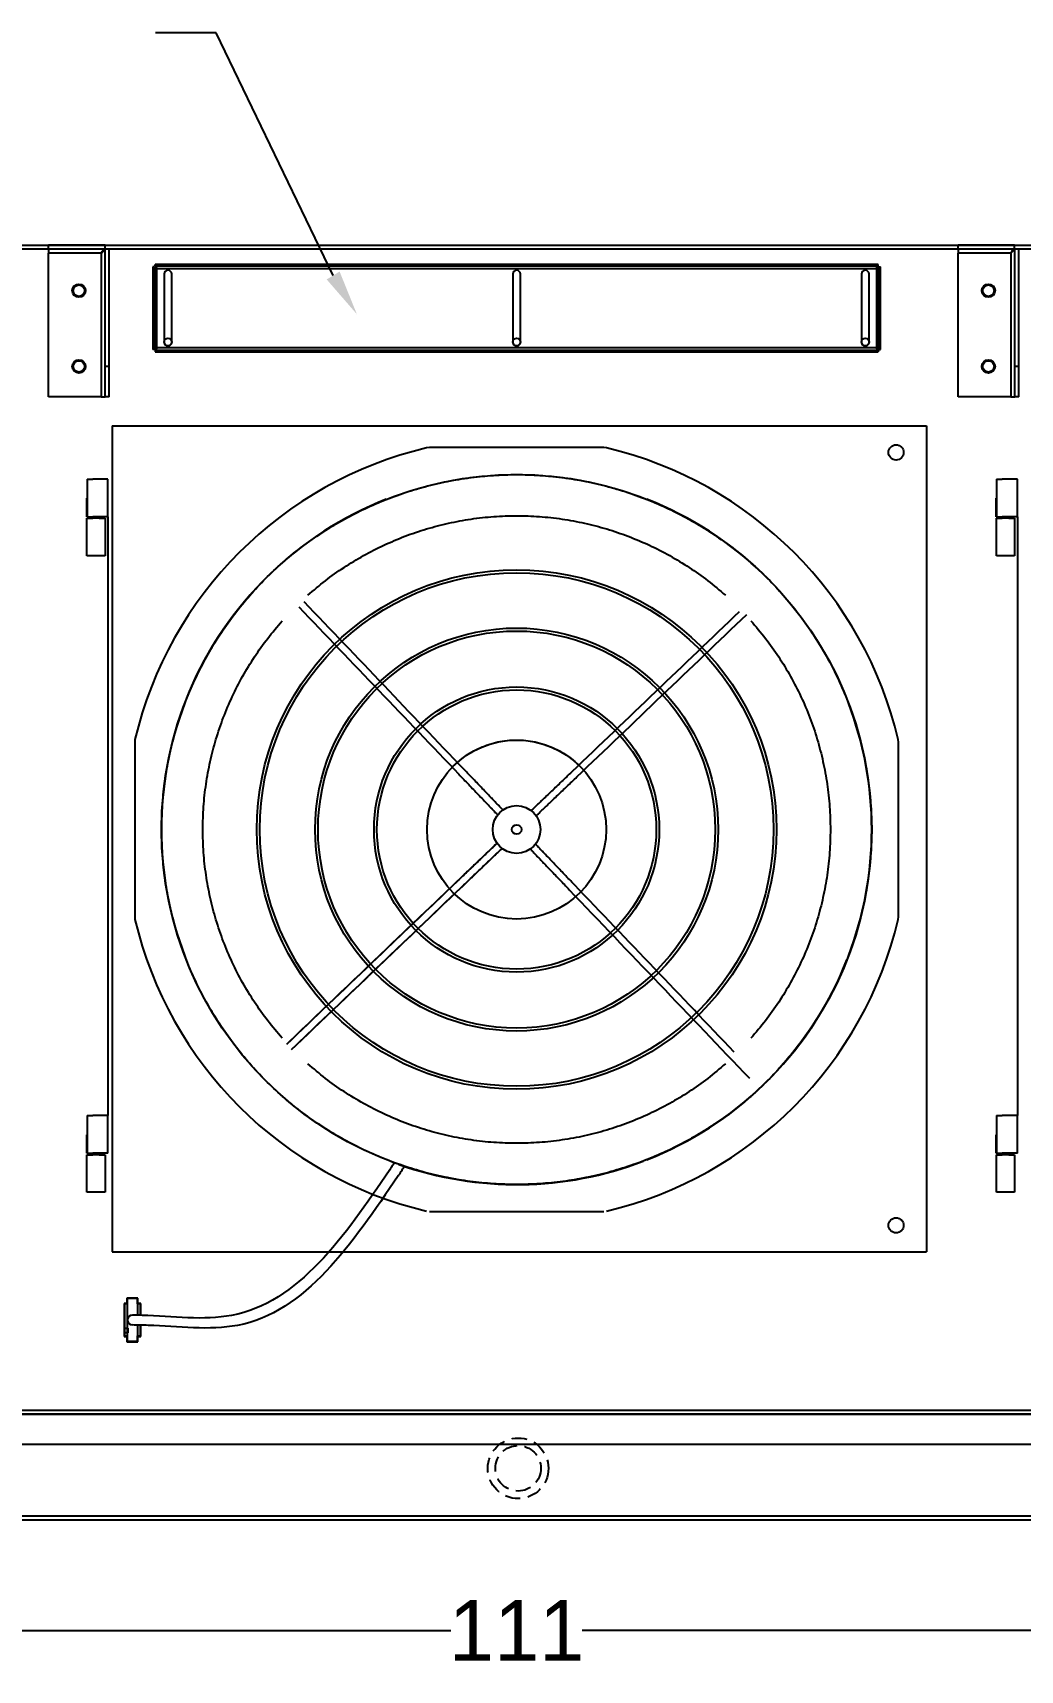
# Model space of a CAD drawing. Header units: inches. Extents: x 547 to 857, y 246 to 442.
# Drawn here: x 643.1 to 675.7, y 286.7 to 340.7 of the extents above; entities that cross this region are included whole.
import ezdxf

# ---------------------------------------------------------------- set-up
doc = ezdxf.new("R2010")
doc.units = ezdxf.units.IN
doc.header["$MEASUREMENT"] = 0
doc.header["$PDSIZE"] = -1
doc.linetypes.add('DASHED', pattern=[0.75, 0.5, -0.25])
doc.dimstyles.new('RAE Solutions', dxfattribs={"dimtxt": 2, "dimasz": 1.5, "dimexe": 0.5, "dimexo": 0.5, "dimgap": 0.5, "dimtad": 0, "dimtih": 1, "dimtoh": 1, "dimdec": 3, "dimrnd": 0.125, "dimzin": 1, "dimdsep": 46, "dimlunit": 5, "dimtxsty": 'Standard', "dimcen": 0.09, "dimadec": 0, "dimazin": 0, "dimtfac": 1, "dimtdec": 3, "dimtofl": 0, "dimtmove": 0, "dimatfit": 3, "dimfxl": 1, "dimtolj": 1, "dimtzin": 1, "dimarcsym": 0})

# ---------------------------------------------------------------- blocks, each defined once
blk = doc.blocks.new('*D211')
at = {"color": 0, "lineweight": -2}
for p, q in [((603.557, 293.643), (603.557, 287.522)), ((714.548, 293.77), (714.548, 287.522)), ((605.057, 288.022), (656.885, 288.022)), ((713.048, 288.022), (661.219, 288.022))]:
    blk.add_line(p, q, dxfattribs=at)
at = {"color": 0}
for points in [[(605.057, 288.272), (605.057, 287.772), (603.557, 288.022)], [(713.048, 288.272), (713.048, 287.772), (714.548, 288.022)]]:
    blk.add_solid(points, dxfattribs=at)
at = {"layer": 'Defpoints', "color": 0}
for p in [(603.557, 294.143), (714.548, 294.27), (714.548, 288.022)]:
    blk.add_point(p, dxfattribs=at)
at = {"color": 0, "insert": (659.052, 288.022), "char_height": 2, "attachment_point": 5}
blk.add_mtext('\\A1;111', dxfattribs=at)

msp = doc.modelspace()

# ---------------------------------------------------------------- linework, layer by layer
at = {"linetype": 'Continuous', "lineweight": 25}
for p, q in [((649.1414, 340.734), (647.1414, 340.734)), ((647.1414, 340.734), (647.1414, 340.734)), ((614.552, 333.7253), (703.552, 333.7253)), ((703.552, 333.5923), (614.552, 333.5923)), ((643.6145, 333.5953), (643.6145, 333.7253)), ((645.4775, 333.7253), (643.6145, 333.7253)), ((643.6145, 333.5953), (643.6145, 333.4613)), ((645.3505, 333.4613), (643.6145, 333.4613)), ((643.6145, 328.7253), (643.6145, 333.4613)), ((645.3505, 333.4613), (645.3505, 328.7253)), ((645.4775, 333.5953), (645.4775, 333.7253)), ((645.4845, 329.7253), (645.4845, 333.5882)), ((645.6145, 329.7253), (645.6145, 333.5882)), ((673.6145, 333.5953), (673.6145, 333.7253)), ((675.4775, 333.7253), (673.6145, 333.7253)), ((673.6145, 333.5953), (673.6145, 333.4613)), ((675.3505, 333.4613), (673.6145, 333.4613)), ((673.6145, 328.7253), (673.6145, 333.4613)), ((675.3505, 333.4613), (675.3505, 328.7253)), ((675.4775, 333.5953), (675.4775, 333.7253)), ((675.4845, 329.7253), (675.4845, 333.5882)), ((675.6145, 329.7253), (675.6145, 333.5882)), ((647.052, 333.0061), (647.052, 330.2868)), ((647.102, 333.0061), (647.052, 333.0061)), ((647.102, 333.0061), (647.102, 330.2868)), ((647.1299, 333.034), (647.1299, 333.084)), ((670.9742, 333.084), (647.1299, 333.084)), ((670.9742, 333.034), (647.1299, 333.034)), ((647.185, 332.951), (670.919, 332.951)), ((647.185, 330.342), (647.185, 332.951)), ((670.919, 332.951), (670.919, 330.342)), ((670.9742, 333.034), (670.9742, 333.084)), ((671.002, 333.0061), (671.052, 333.0061)), ((671.002, 330.2868), (671.002, 333.0061)), ((671.052, 330.2868), (671.052, 333.0061)), ((647.427, 332.7715), (647.427, 330.5215)), ((647.677, 330.5215), (647.677, 332.7715)), ((658.927, 332.7715), (658.927, 330.5215)), ((659.177, 330.5215), (659.177, 332.7715)), ((670.427, 332.7715), (670.427, 330.5215)), ((670.677, 330.5215), (670.677, 332.7715)), ((647.102, 330.2868), (647.052, 330.2868)), ((647.1299, 330.259), (647.1299, 330.209)), ((647.1299, 330.259), (670.9742, 330.259)), ((647.1299, 330.209), (670.9742, 330.209)), ((670.919, 330.342), (647.185, 330.342)), ((670.9742, 330.259), (670.9742, 330.209)), ((671.002, 330.2868), (671.052, 330.2868)), ((645.6145, 329.7253), (645.4845, 329.7253)), ((645.4845, 328.7253), (645.4845, 329.7253)), ((645.6145, 328.7253), (645.6145, 329.7253)), ((675.6145, 329.7253), (675.4845, 329.7253)), ((675.4845, 328.7253), (675.4845, 329.7253)), ((675.6145, 328.7253), (675.6145, 329.7253)), ((645.3505, 328.7253), (643.6145, 328.7253)), ((645.3505, 328.7253), (645.4845, 328.7253)), ((645.6145, 328.7253), (645.4845, 328.7253)), ((675.3505, 328.7253), (673.6145, 328.7253)), ((675.3505, 328.7253), (675.4845, 328.7253)), ((675.6145, 328.7253), (675.4845, 328.7253)), ((645.7148, 327.7632), (645.7148, 300.5132)), ((645.7148, 327.7632), (672.5688, 327.7632)), ((672.5688, 327.7632), (672.5688, 300.5132)), ((656.1745, 327.0455), (656.0841, 327.035)), ((661.9296, 327.0455), (656.1745, 327.0455)), ((662.02, 327.035), (661.9296, 327.0455)), ((644.8813, 326.0082), (644.8813, 325.3736)), ((644.8813, 326.0082), (645.0688, 326.0082)), ((645.5688, 326.0082), (645.0688, 326.0082)), ((645.5688, 324.7682), (645.5688, 326.0082)), ((674.8813, 326.0082), (674.8813, 325.3736)), ((674.8813, 326.0082), (675.0688, 326.0082)), ((675.5688, 326.0082), (675.0688, 326.0082)), ((675.5688, 324.7682), (675.5688, 326.0082)), ((644.8713, 324.7682), (644.8713, 325.3736)), ((644.8713, 325.3736), (644.8813, 325.3736)), ((644.8813, 325.3736), (644.8813, 324.7682)), ((674.8713, 324.7682), (674.8713, 325.3736)), ((674.8713, 325.3736), (674.8813, 325.3736)), ((674.8813, 325.3736), (674.8813, 324.7682)), ((644.8713, 324.7682), (644.8813, 324.7682)), ((644.8808, 323.4782), (644.8808, 324.7182)), ((644.8808, 324.7182), (645.0683, 324.7182)), ((644.8813, 324.7682), (645.0688, 324.7682)), ((644.9278, 324.7682), (644.9278, 324.7182)), ((645.2873, 324.7182), (645.0683, 324.7182)), ((645.5688, 324.7682), (645.0688, 324.7682)), ((645.2873, 324.7182), (645.4748, 324.7182)), ((645.4278, 324.7182), (645.4278, 324.7682)), ((645.4748, 324.7182), (645.4748, 323.4782)), ((645.5688, 324.7682), (645.5688, 305.0082)), ((674.8713, 324.7682), (674.8813, 324.7682)), ((674.8808, 323.4782), (674.8808, 324.7182)), ((674.8808, 324.7182), (675.0683, 324.7182)), ((674.8813, 324.7682), (675.0688, 324.7682)), ((674.9278, 324.7682), (674.9278, 324.7182)), ((675.2873, 324.7182), (675.0683, 324.7182)), ((675.5688, 324.7682), (675.0688, 324.7682)), ((675.2873, 324.7182), (675.4748, 324.7182)), ((675.4278, 324.7182), (675.4278, 324.7682)), ((675.4748, 324.7182), (675.4748, 323.4782)), ((675.5688, 324.7682), (675.5688, 305.0082)), ((645.0683, 323.4782), (644.8808, 323.4782)), ((645.2873, 323.4782), (645.0683, 323.4782)), ((645.4748, 323.4782), (645.2873, 323.4782)), ((675.0683, 323.4782), (674.8808, 323.4782)), ((675.2873, 323.4782), (675.0683, 323.4782)), ((675.4748, 323.4782), (675.2873, 323.4782)), ((671.6505, 317.3246), (671.64, 317.415)), ((671.6506, 314.447), (671.6505, 317.3246)), ((646.4535, 314.447), (646.4536, 311.5694)), ((671.6505, 311.5694), (671.6506, 314.447)), ((646.4536, 311.5694), (646.4641, 311.4791)), ((671.64, 311.4791), (671.6505, 311.5694)), ((644.8813, 305.0082), (644.8813, 304.3736)), ((644.8813, 305.0082), (645.0688, 305.0082)), ((645.5688, 305.0082), (645.0688, 305.0082)), ((645.5688, 303.7682), (645.5688, 305.0082)), ((674.8813, 305.0082), (674.8813, 304.3736)), ((674.8813, 305.0082), (675.0688, 305.0082)), ((675.5688, 305.0082), (675.0688, 305.0082)), ((675.5688, 303.7682), (675.5688, 305.0082)), ((644.8713, 303.7682), (644.8713, 304.3736)), ((644.8713, 304.3736), (644.8813, 304.3736)), ((644.8813, 304.3736), (644.8813, 303.7682)), ((674.8713, 303.7682), (674.8713, 304.3736)), ((674.8713, 304.3736), (674.8813, 304.3736)), ((674.8813, 304.3736), (674.8813, 303.7682)), ((644.8713, 303.7682), (644.8813, 303.7682)), ((644.8808, 302.4782), (644.8808, 303.7182)), ((644.8808, 303.7182), (645.0683, 303.7182)), ((644.8813, 303.7682), (645.0688, 303.7682)), ((644.9278, 303.7682), (644.9278, 303.7182)), ((645.2873, 303.7182), (645.0683, 303.7182)), ((645.5688, 303.7682), (645.0688, 303.7682)), ((645.2873, 303.7182), (645.4748, 303.7182)), ((645.4278, 303.7182), (645.4278, 303.7682)), ((645.4748, 303.7182), (645.4748, 302.4782)), ((674.8713, 303.7682), (674.8813, 303.7682)), ((674.8808, 302.4782), (674.8808, 303.7182)), ((674.8808, 303.7182), (675.0683, 303.7182)), ((674.8813, 303.7682), (675.0688, 303.7682)), ((674.9278, 303.7682), (674.9278, 303.7182)), ((675.2873, 303.7182), (675.0683, 303.7182)), ((675.5688, 303.7682), (675.0688, 303.7682)), ((675.2873, 303.7182), (675.4748, 303.7182)), ((675.4278, 303.7182), (675.4278, 303.7682)), ((675.4748, 303.7182), (675.4748, 302.4782)), ((645.0683, 302.4782), (644.8808, 302.4782)), ((645.2873, 302.4782), (645.0683, 302.4782)), ((645.4748, 302.4782), (645.2873, 302.4782)), ((675.0683, 302.4782), (674.8808, 302.4782)), ((675.2873, 302.4782), (675.0683, 302.4782)), ((675.4748, 302.4782), (675.2873, 302.4782)), ((656.1745, 301.8486), (661.9296, 301.8486)), ((645.7148, 300.5132), (672.5688, 300.5132)), ((646.1053, 298.8067), (646.1053, 297.7217)), ((646.2003, 298.8067), (646.1053, 298.8067)), ((646.1153, 298.8067), (646.1153, 297.9917)), ((646.2103, 298.8067), (646.1153, 298.8067)), ((646.1153, 298.7967), (646.1153, 297.7317)), ((646.2103, 298.7967), (646.1153, 298.7967)), ((646.5603, 298.9817), (646.2003, 298.9817)), ((646.2003, 298.9817), (646.2003, 298.8067)), ((646.5503, 298.9817), (646.2103, 298.9817)), ((646.2103, 298.9817), (646.2103, 298.8067)), ((646.5503, 298.9717), (646.2103, 298.9717)), ((646.2103, 298.9717), (646.2103, 298.7967)), ((646.2103, 298.7967), (646.2103, 297.7317)), ((646.5503, 298.8067), (646.5503, 298.9817)), ((646.5503, 298.7967), (646.5503, 298.9717)), ((646.6453, 298.8067), (646.5503, 298.8067)), ((646.6453, 298.7967), (646.5503, 298.7967)), ((646.5503, 298.7967), (646.5503, 298.4226)), ((646.5603, 298.8067), (646.5603, 298.9817)), ((646.6553, 298.8067), (646.5603, 298.8067)), ((646.6453, 298.4193), (646.6453, 298.8067)), ((646.6453, 298.4193), (646.6453, 298.7967)), ((646.6553, 298.419), (646.6553, 298.8067)), ((646.6453, 298.5577), (646.6453, 298.4193)), ((646.1053, 297.7217), (646.2003, 297.7217)), ((646.1153, 297.9917), (646.2253, 297.9917)), ((646.2253, 297.8417), (646.1153, 297.8417)), ((646.1153, 297.8417), (646.1153, 297.7417)), ((646.1153, 297.7417), (646.2103, 297.7417)), ((646.1153, 297.7317), (646.2103, 297.7317)), ((646.2003, 297.7217), (646.2003, 297.5467)), ((646.2103, 297.7417), (646.2103, 297.5667)), ((646.2103, 297.7317), (646.2103, 297.5567)), ((646.2253, 297.9917), (646.2253, 297.8417)), ((646.5503, 298.098), (646.5503, 297.7317)), ((646.5503, 297.5667), (646.5503, 297.7417)), ((646.5503, 297.7417), (646.6453, 297.7417)), ((646.5503, 297.5567), (646.5503, 297.7317)), ((646.5503, 297.7317), (646.6453, 297.7317)), ((646.5603, 297.7217), (646.6553, 297.7217)), ((646.5603, 297.5467), (646.5603, 297.7217)), ((646.6453, 297.7417), (646.6453, 298.0957)), ((646.6453, 297.7317), (646.6453, 298.0957)), ((646.6553, 297.7217), (646.6553, 298.0954)), ((646.2003, 297.5467), (646.5603, 297.5467)), ((646.2103, 297.5667), (646.5503, 297.5667)), ((646.2103, 297.5567), (646.5503, 297.5567)), ((714.4975, 295.2813), (603.6065, 295.2813)), ((714.4975, 295.1483), (603.6065, 295.1483)), ((714.4405, 294.1563), (603.6065, 294.1563)), ((603.6636, 291.8018), (714.4405, 291.8018)), ((603.7395, 291.6688), (714.3645, 291.6688))]:
    msp.add_line(p, q, dxfattribs=at)
for p, q in [((646.4641, 317.415), (646.4535, 314.447)), ((614.052, 295.1688), (704.052, 295.1688))]:
    msp.add_line(p, q)
msp.add_lwpolyline([(653.0002, 332.7253), (649.1414, 340.734)], dxfattribs=at)
for centre, radius in [((644.6145, 332.2253), 0.2187), ((644.6145, 332.2253), 0.1875), ((674.6145, 332.2253), 0.2187), ((674.6145, 332.2253), 0.1875), ((647.552, 330.5342), 0.125), ((659.052, 330.5342), 0.125), ((670.552, 330.5342), 0.125), ((644.6145, 329.7253), 0.2187), ((644.6145, 329.7253), 0.1875), ((674.6145, 329.7253), 0.2187), ((674.6145, 329.7253), 0.1875), ((671.5688, 326.8882), 0.25), ((659.052, 314.447), 11.7126), ((659.052, 314.447), 8.5704), ((659.052, 314.447), 8.472), ((659.052, 314.447), 6.6478), ((659.052, 314.447), 6.5493), ((659.052, 314.447), 4.7037), ((659.052, 314.447), 4.6053), ((659.052, 314.447), 0.7874), ((659.052, 314.447), 0.1575), ((659.052, 314.447), 0.1575), ((671.5688, 301.3882), 0.25)]:
    msp.add_circle(centre, radius, dxfattribs=at)
msp.add_circle((659.052, 314.447), 2.9528)
at = {"linetype": 'DASHED'}
for radius in [1, 1, 0.75, 0.75]:
    msp.add_circle((659.102, 293.3718), radius, dxfattribs=at)
at = {"linetype": 'Continuous', "lineweight": 25}
for centre, radius, start, end in [((647.552, 332.7715), 0.125, 0, 180), ((659.052, 332.7715), 0.125, 0, 180), ((670.552, 332.7715), 0.125, 0, 180), ((647.552, 330.5215), 0.125, 180, 0), ((659.052, 330.5215), 0.125, 180, 0), ((670.552, 330.5215), 0.125, 180, 0), ((659.052, 314.447), 12.9331, 103.26667, 166.73333), ((659.052, 314.447), 12.9331, 13.26667, 76.73333), ((659.052, 314.447), 11.7147, 111.53134, 134.20264), ((659.052, 314.447), 11.7147, 45.79736, 68.46866), ((659.052, 314.447), 11.7147, 135.79736, 158.46866), ((659.052, 314.447), 11.7147, 159.09994, 200.90006), ((659.052, 314.447), 11.7147, 339.09994, 20.90006), ((659.052, 314.447), 12.9331, 193.26667, 256.73333), ((659.052, 314.447), 12.9331, 283.26667, 346.73333), ((659.052, 314.447), 11.7147, 315.79736, 338.46866), ((659.052, 314.447), 11.7147, 291.53134, 314.20264), ((659.052, 314.447), 11.7147, 250.65335, 290.90006), ((646.3803, 298.2642), 0.1631, 90, 270)]:
    msp.add_arc(centre, radius, start, end, dxfattribs=at)
for points, knots in [([(645.3505, 333.4613), (645.3611, 333.4788), (645.3823, 333.514), (645.414, 333.5583), (645.4457, 333.5892), (645.4669, 333.5933), (645.4775, 333.5953)], [0, 0, 0, 0, 0.24999971, 0.50000315, 0.74999934, 1, 1, 1, 1]), ([(645.4845, 333.5882), (645.4835, 333.5872), (645.4813, 333.5851), (645.4653, 333.5719), (645.439, 333.5485), (645.4003, 333.5099), (645.3678, 333.4782), (645.3505, 333.4613)], [0, 0, 0, 0, 0.1511534, 0.3020013, 0.4605091, 0.7119824, 1, 1, 1, 1]), ([(675.3505, 333.4613), (675.3611, 333.4788), (675.3823, 333.514), (675.414, 333.5583), (675.4457, 333.5892), (675.4669, 333.5933), (675.4775, 333.5953)], [0, 0, 0, 0, 0.24999971, 0.50000315, 0.74999934, 1, 1, 1, 1]), ([(675.4845, 333.5882), (675.4835, 333.5872), (675.4813, 333.5851), (675.4653, 333.5719), (675.439, 333.5485), (675.4003, 333.5099), (675.3678, 333.4782), (675.3505, 333.4613)], [0, 0, 0, 0, 0.1511534, 0.3020013, 0.4605091, 0.7119824, 1, 1, 1, 1]), ([(647.185, 332.951), (647.1749, 332.9553), (647.1546, 332.9638), (647.1282, 332.9767), (647.1095, 332.9896), (647.1026, 332.9994), (647.1021, 333.0049), (647.102, 333.0061)], [0, 0, 0, 0, 0.23320412, 0.4664972, 0.69976316, 0.93304216, 1, 1, 1, 1]), ([(647.1299, 333.034), (647.1342, 333.0329), (647.1428, 333.0307), (647.1556, 333.0139), (647.1685, 332.9896), (647.1783, 332.9668), (647.1838, 332.9539), (647.185, 332.951)], [0, 0, 0, 0, 0.2332227, 0.4664888, 0.6997676, 0.9330417, 1, 1, 1, 1]), ([(670.919, 332.951), (670.9233, 332.9611), (670.9319, 332.9814), (670.9448, 333.0078), (670.9576, 333.0265), (670.9675, 333.0334), (670.973, 333.0339), (670.9742, 333.034)], [0, 0, 0, 0, 0.2332176, 0.4664862, 0.6997632, 0.9330417, 1, 1, 1, 1]), ([(671.002, 333.0061), (671.001, 333.0018), (670.9988, 332.9933), (670.982, 332.9804), (670.9576, 332.9675), (670.9349, 332.9577), (670.9219, 332.9522), (670.919, 332.951)], [0, 0, 0, 0, 0.2332229, 0.4664916, 0.6997641, 0.9330449, 1, 1, 1, 1]), ([(647.102, 330.2868), (647.1031, 330.2911), (647.1053, 330.2997), (647.1221, 330.3125), (647.1465, 330.3254), (647.1692, 330.3352), (647.1821, 330.3407), (647.185, 330.342)], [0, 0, 0, 0, 0.2332183, 0.4664938, 0.6997772, 0.933042, 1, 1, 1, 1]), ([(647.185, 330.342), (647.1808, 330.3318), (647.1722, 330.3116), (647.1593, 330.2852), (647.1464, 330.2664), (647.1366, 330.2595), (647.1311, 330.2591), (647.1299, 330.259)], [0, 0, 0, 0, 0.2332232, 0.4664909, 0.6997687, 0.9330419, 1, 1, 1, 1]), ([(670.9742, 330.259), (670.9699, 330.26), (670.9613, 330.2622), (670.9485, 330.279), (670.9356, 330.3034), (670.9258, 330.3261), (670.9203, 330.3391), (670.919, 330.342)], [0, 0, 0, 0, 0.2332229, 0.4664903, 0.6997614, 0.9330409, 1, 1, 1, 1]), ([(670.919, 330.342), (670.9292, 330.3377), (670.9495, 330.3291), (670.9759, 330.3162), (670.9946, 330.3034), (671.0015, 330.2935), (671.0019, 330.288), (671.002, 330.2868)], [0, 0, 0, 0, 0.233225, 0.4664945, 0.6997631, 0.9330447, 1, 1, 1, 1]), ([(647.3425, 314.447), (647.3473, 314.7025), (647.357, 315.2134), (647.435, 315.9765), (647.5591, 316.7331), (647.7335, 317.4798), (647.956, 318.2136), (648.2261, 318.9313), (648.5426, 319.6297), (648.9041, 320.306), (649.309, 320.9571), (649.7556, 321.5804), (650.2421, 322.1732), (650.7662, 322.7328), (651.3259, 323.257), (651.9186, 323.7435), (652.5419, 324.1901), (653.1931, 324.595), (653.8694, 324.9565), (654.5678, 325.2729), (655.2855, 325.5431), (656.0192, 325.7656), (656.766, 325.9398), (657.5226, 326.0647), (658.2857, 326.1398), (659.052, 326.1649), (659.8184, 326.1398), (660.5815, 326.0647), (661.3381, 325.9398), (662.0849, 325.7656), (662.8186, 325.5431), (663.5363, 325.2729), (664.2347, 324.9565), (664.911, 324.595), (665.5622, 324.1901), (666.1854, 323.7435), (666.7782, 323.257), (667.3378, 322.7328), (667.862, 322.1732), (668.3485, 321.5804), (668.7951, 320.9571), (669.2, 320.306), (669.5615, 319.6297), (669.878, 318.9313), (670.1481, 318.2136), (670.3706, 317.4798), (670.5449, 316.7331), (670.6691, 315.9765), (670.7471, 315.2134), (670.7567, 314.7025), (670.7616, 314.447)], [0, 0, 0, 0, 0.0208333, 0.0416667, 0.0625, 0.0833333, 0.1041667, 0.125, 0.1458333, 0.1666667, 0.1875, 0.2083334, 0.2291667, 0.25, 0.2708334, 0.2916666, 0.3125, 0.3333333, 0.3541667, 0.375, 0.3958333, 0.4166666, 0.4375001, 0.4583333, 0.4791667, 0.5, 0.5208333, 0.5416667, 0.5625, 0.5833334, 0.6041667, 0.625, 0.6458334, 0.6666667, 0.6875, 0.7083334, 0.7291667, 0.75, 0.7708333, 0.7916667, 0.8125, 0.8333333, 0.8541667, 0.875, 0.8958333, 0.9166667, 0.9375, 0.9583333, 0.9791667, 1, 1, 1, 1]), ([(652.1648, 322.1758), (652.3558, 322.339), (652.7379, 322.6653), (653.3542, 323.1003), (653.9981, 323.4924), (654.6694, 323.8358), (655.3638, 324.1297), (656.0777, 324.3723), (656.8074, 324.5623), (657.549, 324.6988), (658.2985, 324.7809), (659.052, 324.8084), (659.8056, 324.7809), (660.5551, 324.6988), (661.2967, 324.5623), (662.0264, 324.3723), (662.7403, 324.1297), (663.4347, 323.8358), (664.106, 323.4924), (664.7499, 323.1003), (665.3662, 322.6653), (665.7483, 322.339), (665.9393, 322.1758)], [0, 0, 0, 0, 0.04999991, 0.09999992, 0.14999988, 0.19999993, 0.25, 0.30000004, 0.35000001, 0.40000012, 0.45000007, 0.49999985, 0.54999995, 0.5999999, 0.65000001, 0.69999997, 0.75000002, 0.80000009, 0.85, 0.89999996, 0.94999997, 1, 1, 1, 1]), ([(651.8722, 321.7894), (653.6285, 319.9515), (655.3849, 318.1136), (657.1412, 316.2757), (657.2517, 316.16), (657.4672, 315.9345), (657.7871, 315.5998), (658.0231, 315.3528), (658.1802, 315.1884), (658.2587, 315.1062), (658.343, 315.0181), (658.401, 314.9573), (658.4336, 314.9232)], [-4.0819958, -4.0819958, -4.0819958, -4.0819958, 0, 0, 0, 0.2569054, 0.5009392, 0.742315, 0.8045877, 0.8653534, 0.9244711, 1, 1, 1, 1]), ([(658.6041, 315.0867), (658.5796, 315.1124), (658.5244, 315.1702), (658.4385, 315.26), (658.3465, 315.3563), (658.2536, 315.4535), (658.1596, 315.5519), (657.9988, 315.7201), (657.7713, 315.9583), (657.5216, 316.2195), (657.3694, 316.3788), (657.3155, 316.4352), (657.3155, 316.4352), (657.3155, 316.4352), (657.3155, 316.4352), (655.5571, 318.2759), (653.7987, 320.1166), (652.0403, 321.9574)], [0, 0, 0, 0, 0.0569934, 0.1284733, 0.1996553, 0.2712092, 0.3445962, 0.4184681, 0.6452378, 0.8743866, 1, 1, 1, 1, 1, 1, 5.101091, 5.101091, 5.101091, 5.101091]), ([(666.3943, 321.6269), (664.554, 319.8682), (662.7136, 318.1095), (660.8733, 316.3508), (660.7601, 316.2426), (660.537, 316.0295), (660.2048, 315.712), (659.9578, 315.476), (659.7934, 315.3189), (659.7112, 315.2403), (659.6248, 315.1577), (659.5657, 315.1012), (659.5333, 315.0703)], [-4.1105294, -4.1105294, -4.1105294, -4.1105294, 0, 0, 0, 0.2528246, 0.4982351, 0.7409713, 0.8035953, 0.8647041, 0.924154, 0.9963735, 0.9963735, 0.9963735, 0.9963735]), ([(659.6965, 314.8995), (659.7205, 314.9225), (659.7768, 314.9762), (659.865, 315.0605), (659.9613, 315.1526), (660.0585, 315.2455), (660.1569, 315.3395), (660.3251, 315.5002), (660.5633, 315.7278), (660.8256, 315.9785), (660.986, 316.1318), (661.0434, 316.1867), (661.0434, 316.1867), (661.0434, 316.1867), (661.0434, 316.1867), (662.9111, 317.9726), (664.7787, 319.7586), (666.6463, 321.5445)], [0.0036723, 0.0036723, 0.0036723, 0.0036723, 0.0570282, 0.1283208, 0.1993194, 0.2706881, 0.3438843, 0.4175641, 0.6437447, 0.8722989, 1, 1, 1, 1, 1, 1, 5.1531428, 5.1531428, 5.1531428, 5.1531428]), ([(648.6998, 314.447), (648.7051, 314.6982), (648.7157, 315.2006), (648.8009, 315.9501), (648.9366, 316.6917), (649.1268, 317.4213), (649.3693, 318.1353), (649.6633, 318.8296), (650.0067, 319.501), (650.3988, 320.1449), (650.8338, 320.7612), (651.1601, 321.1432), (651.3233, 321.3343)], [0, 0, 0, 0, 0.1, 0.2, 0.3, 0.4000001, 0.5, 0.6000001, 0.7000001, 0.8000001, 0.9000001, 1, 1, 1, 1]), ([(666.7808, 321.3343), (666.944, 321.1432), (667.2703, 320.7612), (667.7053, 320.1449), (668.0974, 319.501), (668.4408, 318.8296), (668.7348, 318.1353), (668.9773, 317.4213), (669.1675, 316.6917), (669.3031, 315.9501), (669.3884, 315.2006), (669.399, 314.6982), (669.4042, 314.447)], [0, 0, 0, 0, 0.1, 0.1999999, 0.3, 0.4, 0.5, 0.6, 0.7, 0.8, 0.9, 1, 1, 1, 1]), ([(657.1002, 316.6604), (657.1697, 316.7193), (657.3179, 316.8451), (657.5692, 317.0062), (657.8453, 317.148), (658.1353, 317.2596), (658.4352, 317.3398), (658.7419, 317.3904), (658.9487, 317.3966), (659.052, 317.3998)], [0, 0, 0, 0, 0.1279186, 0.2732661, 0.4186119, 0.5639605, 0.7093065, 0.8546544, 1, 1, 1, 1]), ([(659.052, 317.3998), (659.1554, 317.3967), (659.3622, 317.3904), (659.6689, 317.3398), (659.9689, 317.2597), (660.2586, 317.1478), (660.5355, 317.0068), (660.7943, 316.8359), (660.9838, 316.6887), (661.0784, 316.5915), (661.1009, 316.5684)], [0, 0, 0, 0, 0.1367586, 0.2735174, 0.4102743, 0.5470337, 0.6837905, 0.8205489, 0.9573069, 1, 1, 1, 1]), ([(670.7616, 314.447), (670.7567, 314.1916), (670.7471, 313.6806), (670.6691, 312.9175), (670.5449, 312.161), (670.3706, 311.4142), (670.1481, 310.6804), (669.878, 309.9628), (669.5615, 309.2643), (669.2, 308.5881), (668.7951, 307.9369), (668.3485, 307.3136), (667.862, 306.7209), (667.3378, 306.1612), (666.7782, 305.6371), (666.1854, 305.1506), (665.5622, 304.704), (664.911, 304.299), (664.2347, 303.9376), (663.5363, 303.6211), (662.8186, 303.351), (662.0849, 303.1284), (661.3381, 302.9543), (660.5815, 302.8294), (659.8184, 302.7542), (659.052, 302.7291), (658.2857, 302.7542), (657.5226, 302.8294), (656.766, 302.9543), (656.0192, 303.1284), (655.2855, 303.351), (654.5678, 303.6211), (653.8694, 303.9376), (653.1931, 304.299), (652.5419, 304.704), (651.9186, 305.1506), (651.3259, 305.6371), (650.7662, 306.1612), (650.2421, 306.7209), (649.7556, 307.3136), (649.309, 307.9369), (648.9041, 308.5881), (648.5426, 309.2643), (648.2261, 309.9628), (647.956, 310.6804), (647.7335, 311.4142), (647.5591, 312.161), (647.435, 312.9175), (647.357, 313.6806), (647.3473, 314.1916), (647.3425, 314.447)], [0, 0, 0, 0, 0.0208333, 0.0416667, 0.0625, 0.0833333, 0.1041667, 0.125, 0.1458333, 0.1666667, 0.1875, 0.2083333, 0.2291667, 0.25, 0.2708333, 0.2916666, 0.3125, 0.3333333, 0.3541666, 0.375, 0.3958333, 0.4166666, 0.4375, 0.4583333, 0.4791667, 0.5, 0.5208333, 0.5416667, 0.5624999, 0.5833334, 0.6041667, 0.625, 0.6458333, 0.6666667, 0.6875, 0.7083334, 0.7291666, 0.75, 0.7708333, 0.7916666, 0.8125, 0.8333333, 0.8541667, 0.875, 0.8958333, 0.9166667, 0.9375, 0.9583333, 0.9791667, 1, 1, 1, 1]), ([(651.3233, 307.5598), (651.1601, 307.7508), (650.8338, 308.1329), (650.3988, 308.7492), (650.0067, 309.3931), (649.6633, 310.0644), (649.3693, 310.7588), (649.1268, 311.4727), (648.9366, 312.2024), (648.8009, 312.944), (648.7157, 313.6935), (648.7051, 314.1959), (648.6998, 314.447)], [0, 0, 0, 0, 0.0999999, 0.1999999, 0.2999999, 0.3999999, 0.5, 0.5999999, 0.7, 0.8, 0.9, 1, 1, 1, 1]), ([(669.4042, 314.447), (669.399, 314.1959), (669.3884, 313.6935), (669.3031, 312.944), (669.1675, 312.2024), (668.9773, 311.4727), (668.7348, 310.7588), (668.4408, 310.0644), (668.0974, 309.3931), (667.7053, 308.7492), (667.2703, 308.1329), (666.944, 307.7508), (666.7808, 307.5598)], [0, 0, 0, 0, 0.10000001, 0.20000001, 0.30000005, 0.40000004, 0.49999999, 0.59999998, 0.70000005, 0.80000007, 0.90000005, 1, 1, 1, 1]), ([(658.4125, 313.9993), (658.3868, 313.9747), (658.329, 313.9194), (658.2391, 313.8335), (658.1427, 313.7415), (658.0455, 313.6486), (657.9471, 313.5545), (657.779, 313.3938), (657.5408, 313.1662), (657.2794, 312.9164), (657.1199, 312.764), (657.0634, 312.71), (655.1956, 310.9251), (653.3279, 309.1402), (651.4601, 307.3553)], [0, 0, 0, 0, 0.0571103, 0.1285494, 0.1996939, 0.2712092, 0.3445558, 0.4183871, 0.6450323, 0.874058, 1, 1, 1, 5.1585115, 5.1585115, 5.1585115, 5.1585115]), ([(666.2319, 307.1047), (664.4751, 308.9432), (662.7182, 310.7816), (660.9614, 312.62), (660.8513, 312.7351), (660.6363, 312.9601), (660.317, 313.2943), (660.081, 313.5413), (659.9239, 313.7057), (659.8454, 313.7878), (659.7613, 313.8758), (659.7033, 313.9364), (659.6709, 313.9704)], [-4.0895412, -4.0895412, -4.0895412, -4.0895412, 0, 0, 0, 0.2561027, 0.5005159, 0.7422669, 0.8046364, 0.8654965, 0.9247061, 1, 1, 1, 1]), ([(651.6234, 307.1847), (653.49, 308.9685), (655.3566, 310.7522), (657.2232, 312.536), (657.3389, 312.6466), (657.5645, 312.8622), (657.8993, 313.182), (658.1463, 313.4181), (658.3107, 313.5752), (658.3928, 313.6537), (658.4807, 313.7377), (658.5411, 313.7954), (658.5749, 313.8277)], [-4.1481599, -4.1481599, -4.1481599, -4.1481599, 0, 0, 0, 0.2572, 0.5013761, 0.7428914, 0.8052003, 0.8660018, 0.9251526, 1, 1, 1, 1]), ([(659.4997, 313.8076), (659.5243, 313.7819), (659.5796, 313.724), (659.6655, 313.6341), (659.7576, 313.5377), (659.8505, 313.4405), (659.9445, 313.3421), (660.1053, 313.174), (660.3328, 312.9358), (660.583, 312.674), (660.7357, 312.5142), (660.7901, 312.4573), (662.7708, 310.3846), (664.7514, 308.312), (666.732, 306.2393)], [0, 0, 0, 0, 0.057144, 0.1285215, 0.1996015, 0.2710529, 0.3443346, 0.4181006, 0.6445454, 0.8733658, 1, 1, 1, 5.6105371, 5.6105371, 5.6105371, 5.6105371]), ([(665.9393, 306.7183), (665.7483, 306.5551), (665.3662, 306.2288), (664.7499, 305.7938), (664.106, 305.4017), (663.4347, 305.0582), (662.7403, 304.7643), (662.0264, 304.5218), (661.2967, 304.3317), (660.5551, 304.1953), (659.8056, 304.1131), (659.052, 304.0857), (658.2985, 304.1131), (657.549, 304.1953), (656.8074, 304.3317), (656.0777, 304.5218), (655.3638, 304.7643), (654.6694, 305.0582), (653.9981, 305.4017), (653.3542, 305.7938), (652.7379, 306.2288), (652.3558, 306.5551), (652.1648, 306.7183)], [0, 0, 0, 0, 0.05000005, 0.10000004, 0.15000001, 0.19999991, 0.24999998, 0.30000002, 0.35, 0.4000001, 0.45000005, 0.50000015, 0.54999993, 0.59999988, 0.64999998, 0.69999996, 0.75000001, 0.80000007, 0.85000011, 0.90000008, 0.95000007, 1, 1, 1, 1]), ([(655.3557, 303.3308), (655.3274, 303.289), (655.2991, 303.2473), (655.2708, 303.2056), (655.2708, 303.2056), (655.2708, 303.2056), (655.2708, 303.2056), (655.2462, 303.1692), (655.2216, 303.1329), (655.197, 303.0966), (655.1803, 303.072), (655.1636, 303.0474), (655.147, 303.0227), (653.6182, 300.7664), (651.4682, 297.593), (647.7123, 298.0692), (646.5478, 298.0987), (646.3758, 298.1011)], [-0.3298403, -0.3298403, -0.3298403, -0.3298403, -0.195731, -0.195731, -0.195731, -0.195731, -0.195731, -0.195731, -0.079089, -0.079089, -0.079089, 0, 0, 0, 7.2472697, 10.1929424, 10.7060179, 10.7060179, 10.7060179, 10.7060179]), ([(655.0225, 303.4494), (654.9954, 303.4093), (654.9682, 303.3692), (654.941, 303.3291), (654.9167, 303.2932), (654.8924, 303.2573), (654.868, 303.2215), (654.8671, 303.2201), (654.8661, 303.2187), (654.8652, 303.2173), (653.3667, 301.0067), (651.2272, 297.9292), (647.5899, 298.3904), (646.4879, 298.4248), (646.3803, 298.4273)], [-0.1037755, -0.1037755, -0.1037755, -0.1037755, 0.0250348, 0.0250348, 0.0250348, 0.1403463, 0.1403463, 0.1403463, 0.1448443, 0.1448443, 0.1448443, 7.2472697, 10.1929424, 10.5128293, 10.5128293, 10.5128293, 10.5128293])]:
    msp.add_open_spline(points, degree=3, knots=knots, dxfattribs=at)
for points in [[(658.4073, 313.995), (656.1183, 311.8089), (653.8292, 309.6229), (651.5402, 307.4368)], [(651.7099, 307.267), (653.9969, 309.4526), (656.2839, 311.6382), (658.5709, 313.8238)]]:
    msp.add_open_spline(points, degree=3, dxfattribs=at)
msp.add_solid([(653.2133, 332.856), (653.7839, 331.4464), (652.787, 332.5947)], dxfattribs=at)

# ---------------------------------------------------------------- dimensions: what is measured, and where the dimension line sits
dim = msp.add_linear_dim(base=(714.5475, 288.0222), p1=(603.5565, 294.1433), p2=(714.5475, 294.2705), dimstyle='RAE Solutions')
dim.commit()
dim.dimension.update_dxf_attribs({"geometry": '*D211', "text_midpoint": (659.052, 288.0222)})

doc.saveas('drawing.dxf')
